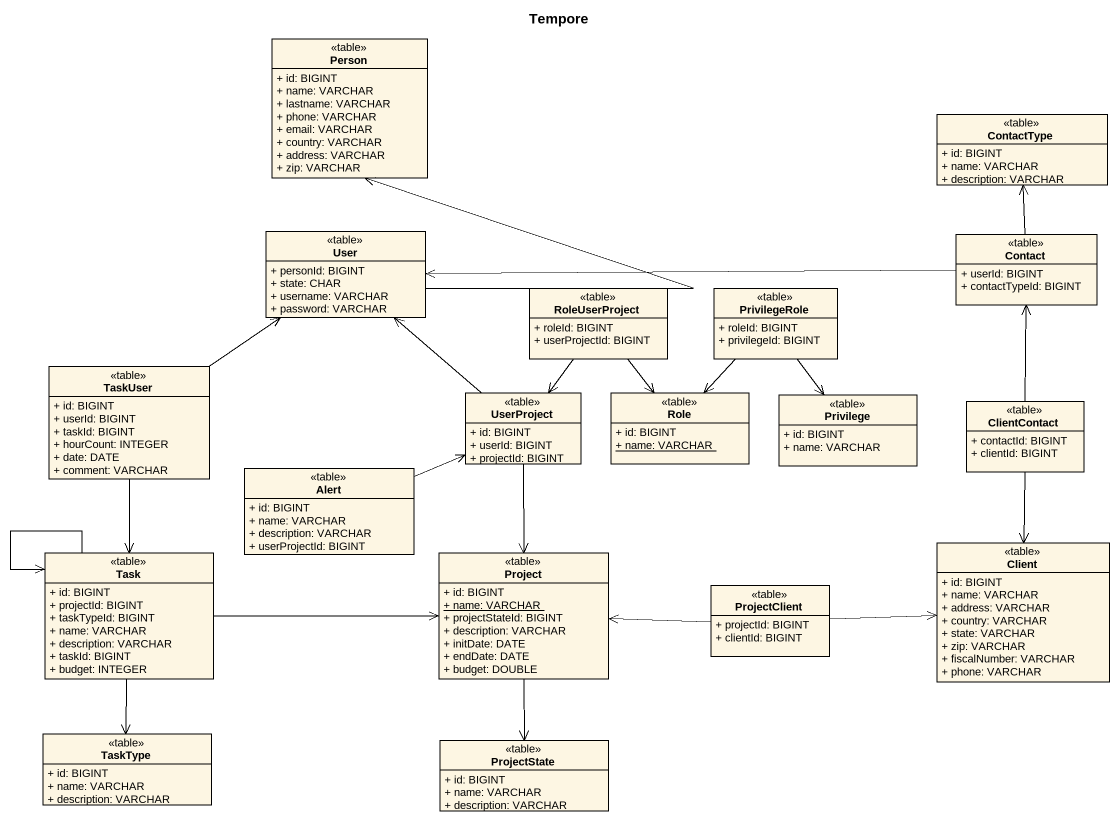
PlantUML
@startuml
title Tempore
hide circle
hide empty members
skinparam classAttributeIconSize 0
class "Person" as Person_ <<table>> {
  + id: BIGINT
  + name: VARCHAR
  + lastname: VARCHAR
  + phone: VARCHAR
  + email: VARCHAR
  + country: VARCHAR
  + address: VARCHAR
  + zip: VARCHAR
}
class ContactType <<table>> {
  + id: BIGINT
  + name: VARCHAR
  + description: VARCHAR
}
class User <<table>> {
  + personId: BIGINT
  + state: CHAR
  + username: VARCHAR
  + password: VARCHAR
}
class Contact <<table>> {
  + userId: BIGINT
  + contactTypeId: BIGINT
}
class RoleUserProject <<table>> {
  + roleId: BIGINT
  + userProjectId: BIGINT
}
class PrivilegeRole <<table>> {
  + roleId: BIGINT
  + privilegeId: BIGINT
}
class TaskUser <<table>> {
  + id: BIGINT
  + userId: BIGINT
  + taskId: BIGINT
  + hourCount: INTEGER
  + date: DATE
  + comment: VARCHAR
}
class UserProject <<table>> {
  + id: BIGINT
  + userId: BIGINT
  + projectId: BIGINT
}
class Role <<table>> {
  + id: BIGINT
  {static} + name: VARCHAR
}
class Privilege <<table>> {
  + id: BIGINT
  + name: VARCHAR
}
class ClientContact <<table>> {
  + contactId: BIGINT
  + clientId: BIGINT
}
class Alert <<table>> {
  + id: BIGINT
  + name: VARCHAR
  + description: VARCHAR
  + userProjectId: BIGINT
}
class Task <<table>> {
  + id: BIGINT
  + projectId: BIGINT
  + taskTypeId: BIGINT
  + name: VARCHAR
  + description: VARCHAR
  + taskId: BIGINT
  + budget: INTEGER
}
class Project <<table>> {
  + id: BIGINT
  {static} + name: VARCHAR
  + projectStateId: BIGINT
  + description: VARCHAR
  + initDate: DATE
  + endDate: DATE
  + budget: DOUBLE
}
class Client <<table>> {
  + id: BIGINT
  + name: VARCHAR
  + address: VARCHAR
  + country: VARCHAR
  + state: VARCHAR
  + zip: VARCHAR
  + fiscalNumber: VARCHAR
  + phone: VARCHAR
}
class ProjectClient <<table>> {
  + projectId: BIGINT
  + clientId: BIGINT
}
class TaskType <<table>> {
  + id: BIGINT
  + name: VARCHAR
  + description: VARCHAR
}
class ProjectState <<table>> {
  + id: BIGINT
  + name: VARCHAR
  + description: VARCHAR
}
User -up-> Person_
Contact -up-> ContactType
Contact -left-> User
RoleUserProject --> UserProject
RoleUserProject --> Role
PrivilegeRole --> Role
PrivilegeRole --> Privilege
TaskUser -up-> User
TaskUser --> Task
UserProject -up-> User
UserProject --> Project
ClientContact -up-> Contact
ClientContact --> Client
Alert -right-> UserProject
Task --> Task
Task -right-> Project
Task --> TaskType
Project --> ProjectState
ProjectClient -left-> Project
ProjectClient -right-> Client
@enduml
